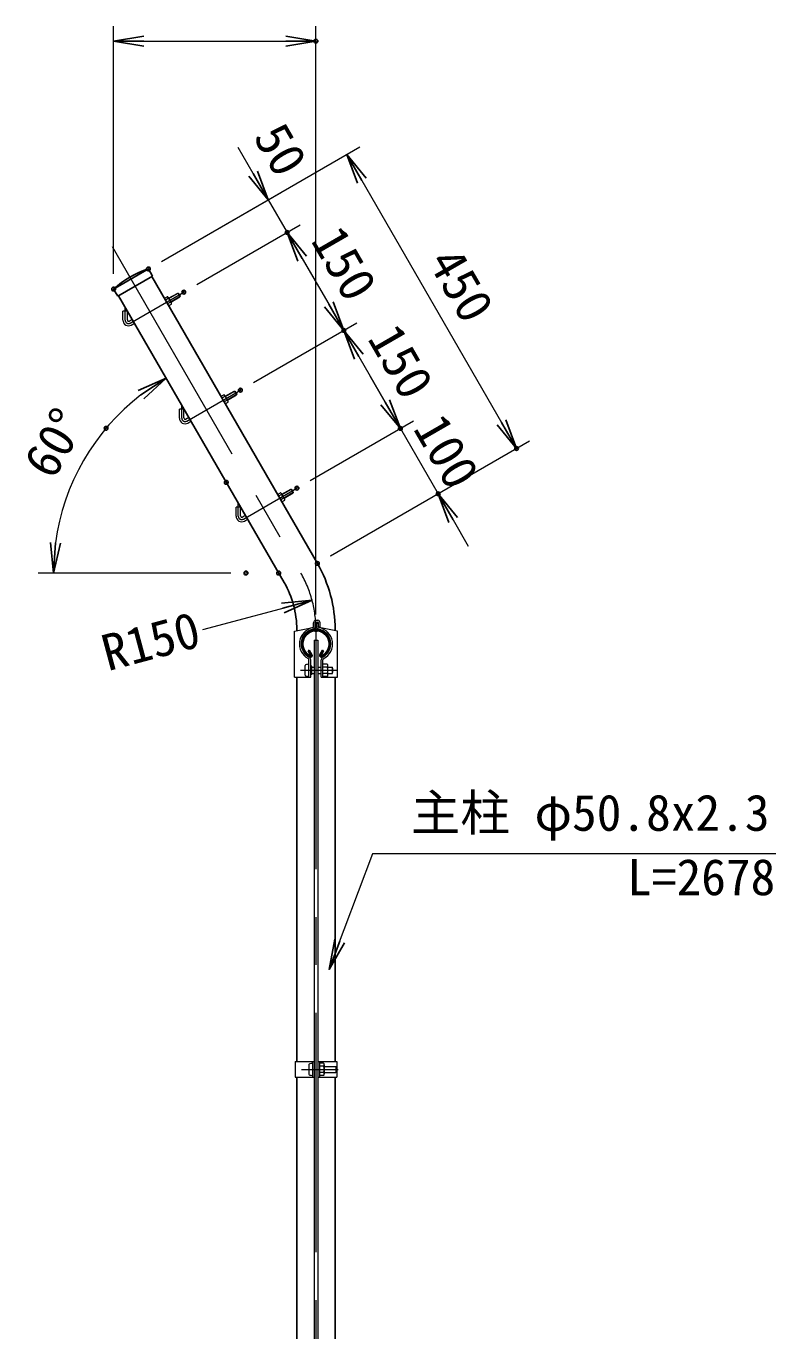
# Model space of a CAD drawing. Units: millimetres, scale not verified. Extents: x -4200 to 4200, y -2970 to 2970.
# Drawn here: x -308 to 686, y 330 to 2060 of the extents above; entities that cross this region are included whole.
import ezdxf
from ezdxf.enums import TextEntityAlignment as Align

# ---------------------------------------------------------------- set-up
doc = ezdxf.new("R2010")
doc.units = ezdxf.units.MM
doc.header["$LTSCALE"] = 10
doc.header["$PDMODE"] = 32
doc.header["$PDSIZE"] = 5
doc.linetypes.add('USER1', pattern=[50.8, 31.75, -6.35, 6.35, -6.35])
for name, color, linetype, lineweight in [('0-1_D-BMK', 2, 'USER1', 13), ('0-2_D-STR1', 1, 'Continuous', 25), ('0-3_D-STR-DIM', 7, 'Continuous', 13), ('0-7_D-STR3', 3, 'Continuous', 13), ('0-8_D-STR-TXT', 7, 'Continuous', 13)]:
    doc.layers.add(name, color=color, linetype=linetype, lineweight=lineweight)
doc.layers.add('0-4_0', color=7, linetype='Continuous')
doc.layers.add('0-5_Defpoints', color=8, linetype='Continuous')
doc.styles.add('ＭＳ ゴシック', font='')
doc.styles.get('ＭＳ ゴシック').set_extended_font_data('MS Gothic')

# ---------------------------------------------------------------- blocks, each defined once
blk = doc.blocks.new('_Open')
at = {"layer": '0-4_0'}
blk.add_line((-10, 1.667), (0, 0), dxfattribs=at)
blk.add_lwpolyline([(-10, -1.667), (0, 0), (-10, 0)], dxfattribs=at)

msp = doc.modelspace()

# ---------------------------------------------------------------- linework, layer by layer
at = {"layer": '0-1_D-BMK'}
for p, q in [((-193.57, 1768.01), (56.43, 1335)), ((-169.64, 1666.35), (-98.66, 1707.34)), ((-176.38, 1670.25), (-176.38, 1687.45)), ((-94.64, 1536.45), (-23.66, 1577.43)), ((-101.38, 1540.35), (-101.38, 1557.54)), ((-19.64, 1406.55), (51.34, 1447.53)), ((-26.38, 1410.44), (-26.38, 1427.64)), ((76.53, 1260), (76.53, -920)), ((56.2, 1206), (105.08, 1206)), ((57.25, 677.01), (106.13, 677.01))]:
    msp.add_line(p, q, dxfattribs=at)
for centre, radius, start, end in [((-171.89, 1670.25), 4.5, 180, 300), ((-96.89, 1540.35), 4.5, 180, 300), ((-21.89, 1410.44), 4.5, 180, 300), ((-73.47, 1260), 150, 0, 30)]:
    msp.add_arc(centre, radius, start, end, dxfattribs=at)
at = {"layer": '0-2_D-STR1'}
for p, q in [((-145.53, 1738.01), (-191.6, 1711.41)), ((-140.03, 1728.49), (-145.53, 1738.01)), ((-140.03, 1728.49), (-186.1, 1701.89)), ((78.43, 1347.7), (-141.07, 1727.89)), ((-191.6, 1711.41), (-186.1, 1701.89)), ((34.43, 1322.3), (-185.07, 1702.49)), ((51.13, 1258.67), (51.13, 1260)), ((101.93, 1258.67), (101.93, 1260)), ((66.35, 1231.75), (67.73, 1232.55)), ((69.85, 1225.67), (66.35, 1231.75)), ((71.24, 1226.47), (67.73, 1232.55)), ((81.81, 1226.47), (85.32, 1232.55)), ((83.2, 1225.67), (86.71, 1231.75)), ((86.71, 1231.75), (85.32, 1232.55)), ((51.13, 1197), (51.13, 687.51)), ((101.93, 1197), (101.93, 687.51)), ((51.13, 666.51), (51.13, 103.51)), ((101.93, 666.51), (101.93, 103.51))]:
    msp.add_line(p, q, dxfattribs=at)
for centre, radius, start, end in [((-110.35, 1623.88), 119.43, 107.13052, 132.86948), ((-73.47, 1260), 175.4, 0, 30), ((-73.47, 1260), 124.6, 0, 30), ((76.53, 1241), 19.05, 294.32478, 245.67522), ((76.53, 1241), 17.45, 294.32478, 245.67522), ((69.51, 1225.47), 2, 245.67522, 30), ((69.51, 1225.47), 0.401, 245.67522, 30), ((83.55, 1225.47), 2, 150, 294.32478), ((83.55, 1225.47), 0.401, 150, 294.32478)]:
    msp.add_arc(centre, radius, start, end, dxfattribs=at)
at = {"layer": '0-3_D-STR-DIM'}
for p, q in [((-191.6, 1731.41), (-191.6, 2060)), ((76.53, 1280), (76.53, 2060)), ((-151.6, 2040), (36.53, 2040)), ((-128.21, 1748.01), (134.65, 1899.77)), ((-6.6, 1864.41), (-26.6, 1899.06)), ((137.33, 1855.13), (322.33, 1534.7)), ((-128.21, 1748.01), (30.72, 1839.77)), ((13.4, 1829.77), (38.4, 1786.47)), ((-81.34, 1717.34), (55.72, 1796.47)), ((-81.34, 1717.34), (55.72, 1796.47)), ((58.4, 1751.83), (78.4, 1717.19)), ((58.4, 1751.83), (93.4, 1691.21)), ((-6.34, 1587.43), (130.72, 1666.57)), ((-6.34, 1587.43), (130.72, 1666.57)), ((-52.26, 1472.47), (-132.15, 1610.83)), ((133.4, 1621.93), (168.4, 1561.31)), ((168.4, 1561.31), (148.4, 1595.95)), ((68.66, 1457.53), (205.72, 1536.66)), ((68.66, 1457.53), (205.72, 1536.66)), ((188.4, 1526.66), (238.4, 1440.06)), ((95.75, 1357.7), (359.65, 1510.06)), ((95.75, 1357.7), (255.72, 1450.06)), ((258.4, 1405.42), (278.4, 1370.78)), ((-36.27, 1335), (-291.39, 1335)), ((-73.47, 1260), (69.49, 1298.31))]:
    msp.add_line(p, q, dxfattribs=at)
msp.add_arc((27.1, 1335), 298.5, 127.68365, 172.31635, dxfattribs=at)
at = {"layer": '0-5_Defpoints'}
for p in [(76.53, 2040), (38.4, 1786.47), (-145.53, 1738.01), (-145.53, 1738.01), (-191.6, 1711.41), (-98.66, 1707.34), (113.4, 1656.57), (-23.66, 1577.43), (-201.56, 1526.87), (188.4, 1526.66), (342.33, 1500.06), (-42.26, 1455.15), (51.34, 1447.53), (238.4, 1440.06), (78.43, 1347.7), (-16.27, 1335), (27.1, 1335), (76.53, 1260)]:
    msp.add_point(p, dxfattribs=at)
at = {"layer": '0-7_D-STR3'}
for p, q in [((-124.45, 1699.09), (-120.64, 1701.29)), ((-124.45, 1699.09), (-118.7, 1689.13)), ((-119.2, 1698.8), (-123.01, 1696.6)), ((-119.41, 1700.37), (-115.04, 1692.8)), ((-118.74, 1699.21), (-106.71, 1706.15)), ((-118.44, 1698.69), (-105.89, 1705.93)), ((-116.04, 1694.53), (-103.49, 1701.78)), ((-115.74, 1694.01), (-103.71, 1700.96)), ((-106.71, 1706.15), (-103.71, 1700.96)), ((-106.71, 1706.15), (-105.89, 1705.93)), ((-105.89, 1705.93), (-103.49, 1701.78)), ((-103.49, 1701.78), (-103.71, 1700.96)), ((-179.38, 1670.25), (-179.38, 1682.25)), ((-173.38, 1682.25), (-179.38, 1682.25)), ((-173.38, 1670.43), (-173.38, 1682.25)), ((-116.32, 1693.82), (-120.13, 1691.62)), ((-118.7, 1689.13), (-114.89, 1691.33)), ((-171.14, 1668.95), (-167.07, 1671.31)), ((-168.14, 1663.76), (-164.07, 1666.11)), ((-43.74, 1569.3), (-31.71, 1576.25)), ((-43.44, 1568.78), (-30.89, 1576.03)), ((-31.71, 1576.25), (-28.71, 1571.05)), ((-31.71, 1576.25), (-30.89, 1576.03)), ((-30.89, 1576.03), (-28.49, 1571.87)), ((-49.45, 1569.19), (-45.64, 1571.39)), ((-49.45, 1569.19), (-43.7, 1559.23)), ((-44.2, 1568.9), (-48.01, 1566.7)), ((-41.32, 1563.92), (-45.13, 1561.72)), ((-44.41, 1570.47), (-40.04, 1562.9)), ((-43.7, 1559.23), (-39.89, 1561.43)), ((-41.04, 1564.63), (-28.49, 1571.87)), ((-40.74, 1564.11), (-28.71, 1571.05)), ((-28.49, 1571.87), (-28.71, 1571.05)), ((-104.38, 1540.35), (-104.38, 1552.35)), ((-98.38, 1552.35), (-104.38, 1552.35)), ((-98.38, 1540.53), (-98.38, 1552.35)), ((-96.14, 1539.05), (-92.07, 1541.4)), ((-93.14, 1533.85), (-89.07, 1536.21)), ((25.55, 1439.28), (29.36, 1441.48)), ((25.55, 1439.28), (31.3, 1429.32)), ((30.8, 1438.99), (26.99, 1436.79)), ((30.59, 1440.56), (34.96, 1432.99)), ((31.26, 1439.4), (43.29, 1446.35)), ((31.56, 1438.88), (44.11, 1446.13)), ((33.96, 1434.72), (46.51, 1441.97)), ((34.26, 1434.2), (46.29, 1441.15)), ((43.29, 1446.35), (46.29, 1441.15)), ((43.29, 1446.35), (44.11, 1446.13)), ((44.11, 1446.13), (46.51, 1441.97)), ((46.51, 1441.97), (46.29, 1441.15)), ((-29.38, 1410.44), (-29.38, 1422.44)), ((-23.38, 1422.44), (-29.38, 1422.44)), ((-23.38, 1410.63), (-23.38, 1422.44)), ((33.68, 1434.01), (29.87, 1431.81)), ((31.3, 1429.32), (35.11, 1431.52)), ((-21.14, 1409.15), (-17.07, 1411.5)), ((-18.14, 1403.95), (-14.07, 1406.3)), ((73.23, 1263.59), (73.23, 1269)), ((75.53, 1263.59), (75.53, 1269)), ((76.53, 1272.3), (78.83, 1272.3)), ((76.53, 1270), (78.83, 1270)), ((77.53, 1263.59), (77.53, 1268.5)), ((77.53, 1268.5), (79.83, 1268.5)), ((79.83, 1263.59), (79.83, 1269)), ((79.83, 1263.59), (82.13, 1263.59)), ((82.13, 1263.59), (82.13, 1269)), ((47.98, 1258.09), (72.42, 1262.61)), ((47.98, 1197), (47.98, 1258.09)), ((74.28, 1246), (74.28, -461)), ((74.28, 1246), (78.78, 1246)), ((78.78, 1246), (78.78, -461)), ((105.08, 1258.09), (80.64, 1262.61)), ((105.08, 1197), (105.08, 1258.09)), ((62.43, 1199.5), (62.43, 1212.5)), ((67.23, 1197), (67.23, 1219.83)), ((69.53, 1197), (69.53, 1219.83)), ((71.23, 1211.32), (69.53, 1211.32)), ((71.23, 1200.68), (71.23, 1211.32)), ((83.53, 1197), (83.53, 1219.83)), ((85.83, 1197), (85.83, 1219.83)), ((91.33, 1214.1), (85.83, 1214.1)), ((92.33, 1200.08), (92.33, 1212.04)), ((47.98, 1197), (69.53, 1197)), ((71.23, 1200.68), (69.53, 1200.68)), ((71.23, 1210), (74.28, 1210)), ((71.23, 1202), (74.28, 1202)), ((78.78, 1210), (83.53, 1210)), ((78.78, 1202), (83.53, 1202)), ((83.53, 1197), (105.08, 1197)), ((91.33, 1210.05), (85.83, 1210.05)), ((91.33, 1201.95), (85.83, 1201.95)), ((91.33, 1197.9), (85.83, 1197.9)), ((92.33, 1210), (98.23, 1210)), ((92.33, 1202), (98.23, 1202)), ((98.23, 1202), (98.23, 1210)), ((48.83, 687.51), (74.28, 687.51)), ((67.18, 683.51), (67.18, 670.51)), ((71.98, 687.51), (71.98, 666.51)), ((71.98, 685.01), (71.98, 669.01)), ((71.98, 683.21), (71.98, 670.81)), ((78.78, 687.51), (104.23, 687.51)), ((81.08, 687.51), (81.08, 666.51)), ((86.58, 685.11), (81.08, 685.11)), ((81.08, 685.11), (81.08, 668.91)), ((81.08, 683.21), (81.08, 670.81)), ((86.58, 681.06), (81.08, 681.06)), ((87.58, 682.92), (87.58, 670.97)), ((87.58, 681.01), (102.98, 681.01)), ((102.98, 681.01), (102.98, 673.01)), ((104.23, 687.51), (104.23, 666.51)), ((78.78, 666.51), (104.23, 666.51)), ((86.58, 672.96), (81.08, 672.96)), ((86.58, 668.91), (81.08, 668.91)), ((87.58, 673.01), (102.98, 673.01))]:
    msp.add_line(p, q, dxfattribs=at)
msp.add_lwpolyline([(48.83, 687.51), (48.83, 666.51), (74.28, 666.51)], dxfattribs=at)
for centre, radius, start, end in [((-121.15, 1699.33), 2.02, 344.67516, 75.32484), ((-123.47, 1693.02), 7.19, 6.42363, 53.57637), ((-116.83, 1691.87), 2.02, 344.56354, 75.43646), ((-171.89, 1670.25), 7.5, 180, 300), ((-171.89, 1670.25), 1.5, 173, 300), ((-46.15, 1569.43), 2.02, 344.67516, 75.32484), ((-48.47, 1563.11), 7.19, 6.42363, 53.57637), ((-41.83, 1561.96), 2.02, 344.56354, 75.43646), ((-96.89, 1540.35), 7.5, 180, 300), ((-96.89, 1540.35), 1.5, 173, 300), ((28.85, 1439.53), 2.02, 344.67516, 75.32484), ((26.53, 1433.21), 7.19, 6.42363, 53.57637), ((33.17, 1432.06), 2.02, 344.56354, 75.43646), ((-21.89, 1410.44), 7.5, 180, 300), ((-21.89, 1410.44), 1.5, 173, 300), ((72.23, 1263.59), 1, 280.77522, 0), ((72.23, 1263.59), 3.3, 280.77522, 0), ((76.53, 1269), 3.3, 90, 180), ((76.53, 1269), 1, 90, 180), ((80.83, 1263.59), 3.3, 180, 259.22478), ((78.83, 1269), 3.3, 0, 90), ((78.83, 1269), 1, 0, 90), ((80.83, 1263.59), 1, 180, 259.22478), ((76.53, 1241), 22, 100.77522, 241.9116), ((76.53, 1241), 19.7, 100.77522, 241.9116), ((76.53, 1241), 19.7, 298.0884, 79.22478), ((76.53, 1241), 22, 298.0884, 79.22478), ((65.23, 1219.83), 2, 0, 61.9116), ((65.23, 1219.83), 4.3, 0, 61.9116), ((87.83, 1219.83), 4.3, 118.0884, 180), ((87.83, 1219.83), 2, 118.0884, 180), ((89.78, 1212.07), 2.55, 307.42505, 52.57495), ((83.63, 1206), 8.7, 332.26063, 27.73937), ((89.79, 1199.92), 2.54, 307.21089, 52.78911), ((90.73, 1206), 8.5, 331.92751, 28.07249), ((85.04, 683.08), 2.54, 307.21089, 52.78911), ((78.88, 677.01), 8.7, 332.26063, 27.73937), ((95.48, 677.01), 8.5, 331.92751, 28.07249), ((85.03, 670.93), 2.55, 307.42505, 52.57495)]:
    msp.add_arc(centre, radius, start, end, dxfattribs=at)
for centre, start_param, end_param in [((67.23, 1212.5), 1.5707963, 3.1415927), ((67.23, 1199.5), 3.1415927, 4.712389), ((71.98, 683.51), 1.5707963, 3.1415927), ((71.98, 670.51), 3.1415927, 4.712389)]:
    msp.add_ellipse(centre, major_axis=(4.8, 0), ratio=0.3125, start_param=start_param, end_param=end_param, dxfattribs=at)
at = {"layer": '0-8_D-STR-TXT'}
msp.add_lwpolyline([(685.98, 962.83), (151.3, 962.83), (94.61, 811.48)], dxfattribs=at)

# ---------------------------------------------------------------- block references
at = {"layer": '0-3_D-STR-DIM', "xscale": 4, "yscale": 4}
for p, rotation in [((-191.6, 2040), 180), ((117.33, 1889.77), 120), ((13.4, 1829.77), 300), ((38.4, 1786.47), 120), ((38.4, 1786.47), 120), ((113.4, 1656.57), 300), ((113.4, 1656.57), 120), ((-122.15, 1593.51), 33.84183), ((188.4, 1526.66), 300), ((188.4, 1526.66), 300), ((342.33, 1500.06), 300), ((238.4, 1440.06), 120), ((-271.39, 1335), 266.15817), ((71.42, 1298.82), 15)]:
    msp.add_blockref('_Open', p, dxfattribs=dict(at, rotation=rotation))
msp.add_blockref('_Open', (76.53, 2040), dxfattribs=at)
at = {"layer": '0-8_D-STR-TXT', "xscale": 4, "yscale": 4, "rotation": 249.46512}
msp.add_blockref('_Open', (93.91, 809.61), dxfattribs=at)

# ---------------------------------------------------------------- texts
at = {"layer": '0-3_D-STR-DIM', "style": 'ＭＳ ゴシック'}
for s, rotation, p in [('50', 300, (-19.75, 1905.74)), ('150', 300, (56.42, 1768.76)), ('450', 300, (211.42, 1740.29)), ('150', 300, (131.42, 1638.85)), ('60°', 60, (-259.27, 1449.47)), ('100', 300, (191.93, 1519.49)), ('R150', 15, (-195.66, 1190.77))]:
    msp.add_text(s, height=48.09, rotation=rotation, dxfattribs=at).set_placement(p, align=Align.BOTTOM_LEFT)
at = {"layer": '0-8_D-STR-TXT', "style": 'ＭＳ ゴシック'}
for s, p in [('主柱 φ50.8x2.3', (202.22, 978.84)), ('L=2678', (488.91, 893.5))]:
    msp.add_text(s, height=48.09, dxfattribs=at).set_placement(p, align=Align.BOTTOM_LEFT)

doc.saveas('drawing.dxf')
